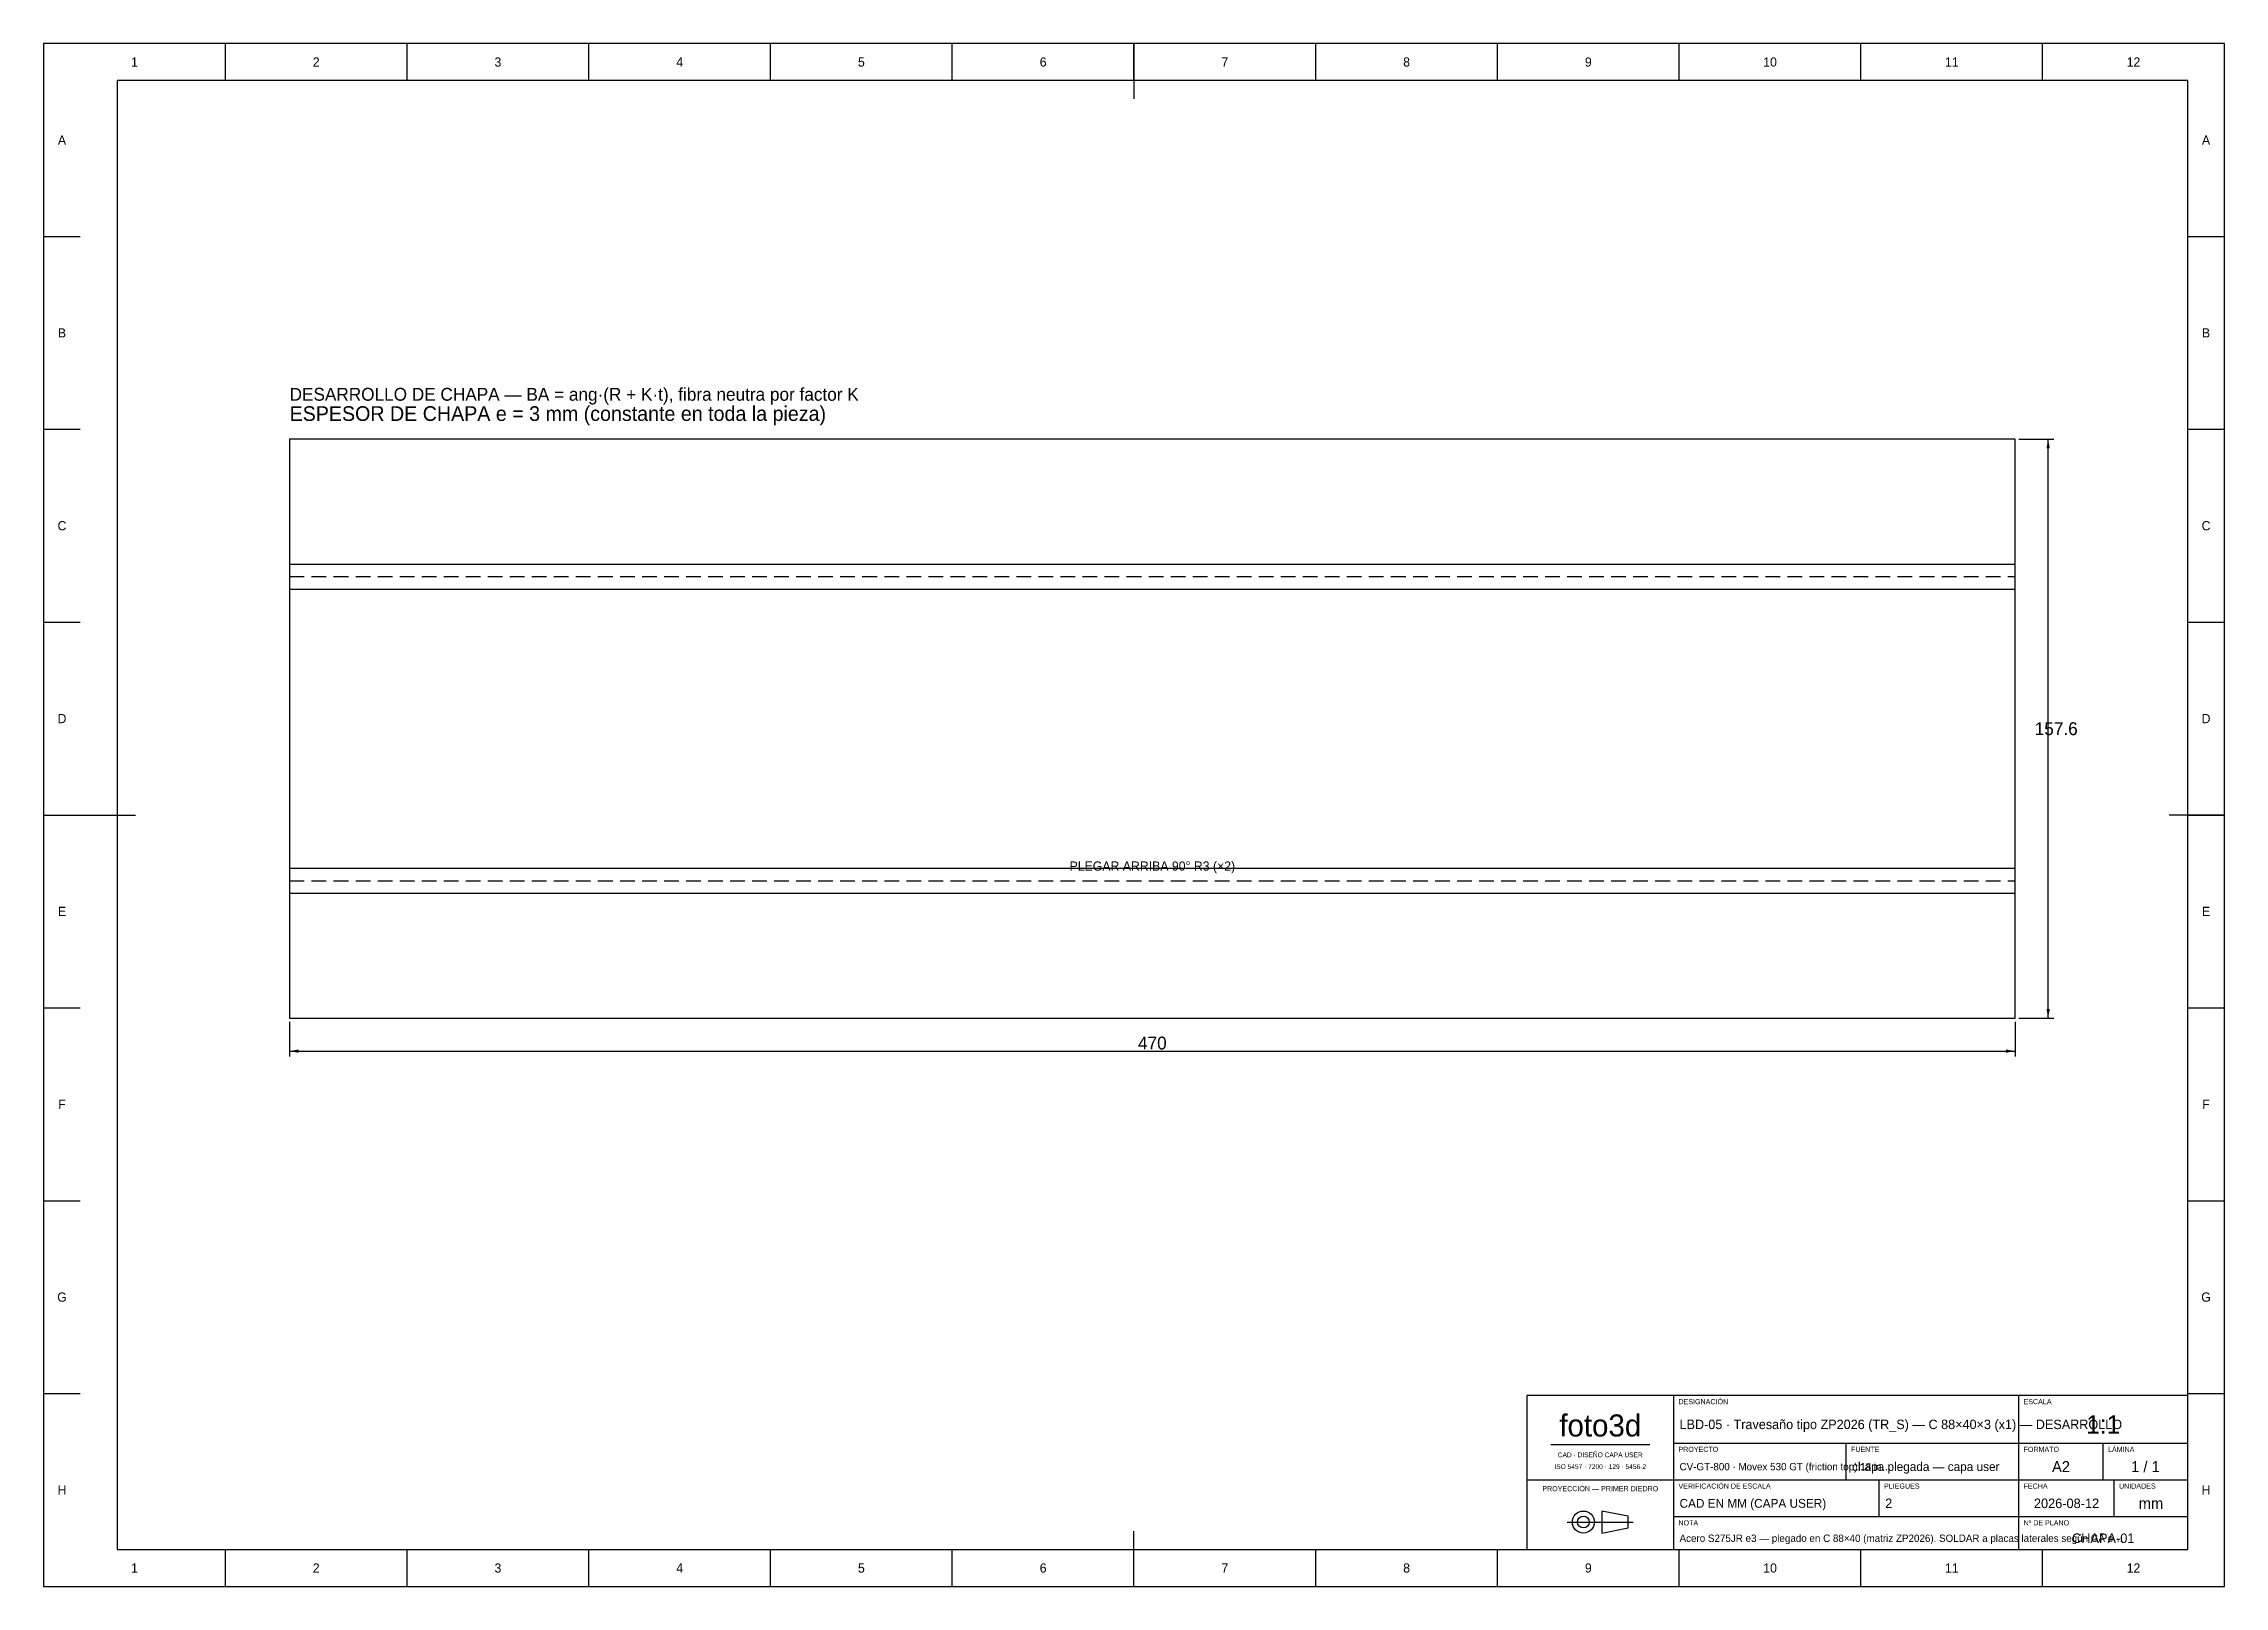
# Model space of a CAD drawing. Extents: x 0 to 594, y 0 to 420.
import ezdxf
from ezdxf.enums import TextEntityAlignment as Align

# ---------------------------------------------------------------- set-up
doc = ezdxf.new("R2010")
doc.units = 0
doc.linetypes.add('DASHED', pattern=[6, 4, -2])
for name, color, linetype in [('COTAS', 7, 'CONTINUOUS'), ('FINA', 7, 'CONTINUOUS'), ('NORMA', 7, 'CONTINUOUS'), ('PLIEGUE', 1, 'DASHED'), ('TEXTO', 7, 'CONTINUOUS'), ('VISIBLE', 7, 'CONTINUOUS')]:
    doc.layers.add(name, color=color, linetype=linetype)

msp = doc.modelspace()

# ---------------------------------------------------------------- linework, layer by layer
at = {"layer": 'COTAS'}
for p, q in [((538, 312.285), (547.5, 312.285)), ((546, 154.715), (546, 312.285)), ((538, 154.715), (547.5, 154.715)), ((67, 153.715), (67, 144.215)), ((537, 153.715), (537, 144.215)), ((67, 145.715), (537, 145.715))]:
    msp.add_line(p, q, dxfattribs=at)
for points in [[(546, 312.285), (546.45, 309.785), (545.55, 309.785)], [(546, 154.715), (546.45, 157.215), (545.55, 157.215)], [(67, 145.715), (69.5, 146.165), (69.5, 145.265)], [(537, 145.715), (534.5, 146.165), (534.5, 145.265)]]:
    msp.add_solid(points, dxfattribs=at)
at = {"layer": 'FINA'}
for p, q in [((594, 420), (0, 420)), ((0, 420), (0, 0)), ((49.5, 410), (49.5, 420)), ((99, 410), (99, 420)), ((148.5, 410), (148.5, 420)), ((198, 410), (198, 420)), ((247.5, 410), (247.5, 420)), ((297, 410), (297, 420)), ((346.5, 410), (346.5, 420)), ((396, 410), (396, 420)), ((445.5, 410), (445.5, 420)), ((495, 410), (495, 420)), ((544.5, 410), (544.5, 420)), ((594, 0), (594, 420)), ((0, 367.5), (10, 367.5)), ((584, 367.5), (594, 367.5)), ((0, 315), (10, 315)), ((584, 315), (594, 315)), ((67, 278.285), (537, 278.285)), ((67, 271.505), (537, 271.505)), ((0, 262.5), (10, 262.5)), ((584, 262.5), (594, 262.5)), ((0, 210), (10, 210)), ((584, 210), (594, 210)), ((67, 195.505), (537, 195.505)), ((67, 188.715), (537, 188.715)), ((0, 157.5), (10, 157.5)), ((584, 157.5), (594, 157.5)), ((0, 105), (10, 105)), ((584, 105), (594, 105)), ((0, 52.5), (10, 52.5)), ((584, 52.5), (594, 52.5)), ((410.5, 38.6), (437.5, 38.6)), ((444, 39), (538, 39)), ((491, 29), (491, 39)), ((538, 39), (584, 39)), ((561, 29), (561, 39)), ((404, 29), (444, 29)), ((444, 29), (538, 29)), ((500, 19), (500, 29)), ((538, 29), (584, 29)), ((564, 19), (564, 29)), ((444, 19), (538, 19)), ((538, 19), (584, 19)), ((415.03, 17.5), (432.97, 17.5)), ((49.5, 0), (49.5, 10)), ((99, 0), (99, 10)), ((148.5, 0), (148.5, 10)), ((198, 0), (198, 10)), ((247.5, 0), (247.5, 10)), ((297, 0), (297, 10)), ((346.5, 0), (346.5, 10)), ((396, 0), (396, 10)), ((445.5, 0), (445.5, 10)), ((495, 0), (495, 10)), ((544.5, 0), (544.5, 10)), ((0, 0), (594, 0))]:
    msp.add_line(p, q, dxfattribs=at)
at = {"layer": 'NORMA'}
for p, q in [((297, 420), (297, 405)), ((584, 410), (20, 410)), ((20, 410), (20, 10)), ((584, 10), (584, 410)), ((0, 210), (25, 210)), ((594, 210), (579, 210)), ((584, 52), (404, 52)), ((404, 52), (404, 10)), ((444, 10), (444, 52)), ((538, 10), (538, 52)), ((584, 10), (584, 52)), ((297, 0), (297, 15)), ((20, 10), (584, 10)), ((404, 10), (584, 10))]:
    msp.add_line(p, q, dxfattribs=at)
at = {"layer": 'PLIEGUE'}
for p, q in [((67, 274.895), (537, 274.895)), ((67, 192.105), (537, 192.105))]:
    msp.add_line(p, q, dxfattribs=at)
at = {"layer": 'TEXTO'}
for p, q in [((431.59, 19.11), (424.46, 20.49)), ((424.46, 20.49), (424.46, 14.51)), ((431.59, 15.89), (431.59, 19.11)), ((424.46, 14.51), (431.59, 15.89))]:
    msp.add_line(p, q, dxfattribs=at)
for radius in [2.99, 1.61]:
    msp.add_circle((419.4, 17.5), radius, dxfattribs=at)
at = {"layer": 'VISIBLE'}
for p, q in [((537, 312.285), (67, 312.285)), ((67, 312.285), (67, 154.715)), ((537, 154.715), (537, 312.285)), ((67, 154.715), (537, 154.715)), ((67, 154.715), (67, 154.715))]:
    msp.add_line(p, q, dxfattribs=at)

# ---------------------------------------------------------------- texts
at = {"layer": 'COTAS'}
for s, p in [('157.6', (548.2, 233.5)), ('470', (302, 147.915))]:
    msp.add_text(s, height=3.5, dxfattribs=at).set_placement(p, align=Align.MIDDLE_CENTER)
at = {"layer": 'TEXTO'}
for s, height, p in [('1', 2.5, (24.75, 415)), ('2', 2.5, (74.25, 415)), ('3', 2.5, (123.75, 415)), ('4', 2.5, (173.25, 415)), ('5', 2.5, (222.75, 415)), ('6', 2.5, (272.25, 415)), ('7', 2.5, (321.75, 415)), ('8', 2.5, (371.25, 415)), ('9', 2.5, (420.75, 415)), ('10', 2.5, (470.25, 415)), ('11', 2.5, (519.75, 415)), ('12', 2.5, (569.25, 415)), ('A', 2.5, (5, 393.75)), ('A', 2.5, (589, 393.75)), ('B', 2.5, (5, 341.25)), ('B', 2.5, (589, 341.25)), ('C', 2.5, (5, 288.75)), ('C', 2.5, (589, 288.75)), ('D', 2.5, (5, 236.25)), ('D', 2.5, (589, 236.25)), ('PLEGAR ARRIBA 90° R3 (×2)', 2.5, (302, 196.105)), ('E', 2.5, (5, 183.75)), ('E', 2.5, (589, 183.75)), ('F', 2.5, (5, 131.25)), ('F', 2.5, (589, 131.25)), ('G', 2.5, (5, 78.75)), ('G', 2.5, (589, 78.75)), ('foto3d', 6, (424, 43.8)), ('1:1', 5, (561, 44.1)), ('CAD · DISEÑO CAPA USER', 1.3, (424, 35.8)), ('ISO 5457 · 7200 · 129 · 5456-2', 1.3, (424, 32.6)), ('A2', 3, (549.5, 32.6)), ('1 / 1', 3, (572.5, 32.6)), ('H', 2.5, (5, 26.25)), ('PROYECCIÓN — PRIMER DIEDRO', 1.4, (424, 26.6)), ('2026-08-12', 2.6, (551, 22.6)), ('H', 2.5, (589, 26.25)), ('mm', 3, (574, 22.6)), ('CHAPA-01', 2.6, (561, 13.1)), ('1', 2.5, (24.75, 5)), ('2', 2.5, (74.25, 5)), ('3', 2.5, (123.75, 5)), ('4', 2.5, (173.25, 5)), ('5', 2.5, (222.75, 5)), ('6', 2.5, (272.25, 5)), ('7', 2.5, (321.75, 5)), ('8', 2.5, (371.25, 5)), ('9', 2.5, (420.75, 5)), ('10', 2.5, (470.25, 5)), ('11', 2.5, (519.75, 5)), ('12', 2.5, (569.25, 5))]:
    msp.add_text(s, height=height, dxfattribs=at).set_placement(p, align=Align.MIDDLE_CENTER)
for s, height, p in [('DESARROLLO DE CHAPA — BA = ang·(R + K·t), fibra neutra por factor K', 3.5, (67, 322.785)), ('ESPESOR DE CHAPA e = 3 mm (constante en toda la pieza)', 4, (67, 317.285)), ('DESIGNACIÓN', 1.4, (445.3, 49.6)), ('ESCALA', 1.4, (539.3, 49.6)), ('PROYECTO', 1.4, (445.3, 36.6)), ('FUENTE', 1.4, (492.3, 36.6)), ('FORMATO', 1.4, (539.3, 36.6)), ('LÁMINA', 1.4, (562.3, 36.6)), ('VERIFICACIÓN DE ESCALA', 1.4, (445.3, 26.6)), ('PLIEGUES', 1.4, (501.3, 26.6)), ('FECHA', 1.4, (539.3, 26.6)), ('UNIDADES', 1.4, (565.3, 26.6)), ('NOTA', 1.4, (445.3, 16.6)), ('Nº DE PLANO', 1.4, (539.3, 16.6))]:
    msp.add_text(s, height=height, dxfattribs=at).set_placement(p)
for s, height, p in [('LBD-05 · Travesaño tipo ZP2026 (TR_S) — C 88×40×3 (x1) — DESARROLLO', 2.5701, (445.6, 44.1)), ('CV-GT-800 · Movex 530 GT (friction top) 18 in…', 2, (445.6, 32.6)), ('chapa plegada — capa user', 2.4, (492.6, 32.6)), ('CAD EN MM (CAPA USER)', 2.4, (445.6, 22.6)), ('2', 2.6, (501.6, 22.6)), ('Acero S275JR e3 — plegado en C 88×40 (matriz ZP2026). SOLDAR a placas laterales según GA e…', 2, (445.6, 13.1))]:
    msp.add_text(s, height=height, dxfattribs=at).set_placement(p, align=Align.MIDDLE_LEFT)

doc.saveas('drawing.dxf')
